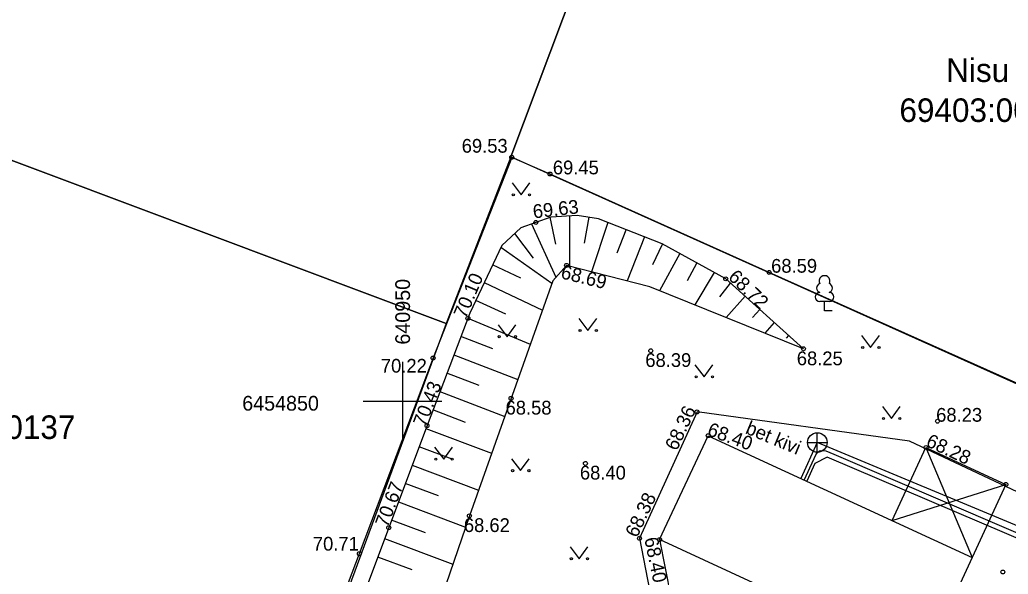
# Model space of a CAD drawing. Extents: x 640554 to 641014, y 6454407 to 6455050.
# Drawn here: x 640930.5 to 640980.9, y 6454841.2 to 6454869.4 of the extents above; entities that cross this region are included whole.
import ezdxf

# ---------------------------------------------------------------- set-up
doc = ezdxf.new("R2010")
doc.units = 0
for name, color, linetype in [('AED', 7, 'Continuous'), ('Default', 7, 'Continuous'), ('HALJASTUS', 7, 'Continuous'), ('HOONE', 7, 'Continuous'), ('KKAEV', 7, 'Continuous'), ('KORGUS-EH2000', 7, 'Continuous'), ('KTRASS', 7, 'Continuous'), ('MPKAABEL', 7, 'Continuous'), ('PIIR', 7, 'Continuous'), ('PUU', 7, 'Continuous'), ('RELJEEF', 7, 'Continuous'), ('TEE', 7, 'Continuous'), ('VORK', 7, 'Continuous'), ('VTRASS', 7, 'Continuous')]:
    doc.layers.add(name, color=color, linetype=linetype)

# ---------------------------------------------------------------- blocks, each defined once
blk = doc.blocks.new('VKORIS')
at = {"layer": 'Default'}
for p, q in [((0, 400), (0, -400)), ((-400, 0), (400, 0))]:
    blk.add_line(p, q, dxfattribs=at)
blk = doc.blocks.new('KAKAEV_37')
at = {"layer": 'KKAEV'}
for p, q in [((-1, 0), (1, 0)), ((0, -1), (0, 1))]:
    blk.add_line(p, q, dxfattribs=at)
blk.add_circle((0, 0), 1, dxfattribs=at)

msp = doc.modelspace()

# ---------------------------------------------------------------- linework, layer by layer
at = {"layer": 'AED'}
for points in [[(640955.57, 6454862.42), (640951.56, 6454852.2), (640947.8, 6454842.23), (640944.24, 6454832.87), (640941.87, 6454826.79), (640937.39, 6454814.5), (640932.22, 6454800.11)], [(640987.72, 6454842.37), (640990.03, 6454841.32), (640992.28, 6454845.84), (640981.87, 6454850.67), (640968.69, 6454856.56), (640957.52, 6454861.57), (640955.57, 6454862.42)]]:
    msp.add_lwpolyline(points, dxfattribs=at)
at = {"layer": 'HALJASTUS'}
for p, q in [((640955.585, 6454861.114), (640956.049, 6454860.508)), ((640956.049, 6454860.508), (640956.494, 6454861.114)), ((640954.869, 6454853.889), (640955.332, 6454853.282)), ((640955.332, 6454853.282), (640955.778, 6454853.889)), ((640958.991, 6454854.206), (640959.454, 6454853.6)), ((640959.454, 6454853.6), (640959.9, 6454854.206)), ((640973.397, 6454853.341), (640973.86, 6454852.734)), ((640973.86, 6454852.734), (640974.306, 6454853.341)), ((640964.909, 6454851.845), (640965.372, 6454851.238)), ((640965.372, 6454851.238), (640965.818, 6454851.845)), ((640974.458, 6454849.722), (640974.921, 6454849.115)), ((640974.921, 6454849.115), (640975.367, 6454849.722)), ((640951.638, 6454847.655), (640952.102, 6454847.049)), ((640952.102, 6454847.049), (640952.547, 6454847.655)), ((640955.553, 6454847.067), (640956.016, 6454846.461)), ((640956.016, 6454846.461), (640956.462, 6454847.067)), ((640958.543, 6454842.579), (640959.006, 6454841.973)), ((640959.006, 6454841.973), (640959.452, 6454842.579))]:
    msp.add_line(p, q, dxfattribs=at)
for centre in [(640955.648, 6454860.508), (640956.477, 6454860.508), (640954.931, 6454853.282), (640955.76, 6454853.282), (640959.053, 6454853.6), (640959.882, 6454853.6), (640973.459, 6454852.734), (640974.288, 6454852.734), (640964.971, 6454851.238), (640965.8, 6454851.238), (640974.52, 6454849.115), (640975.349, 6454849.115), (640951.701, 6454847.049), (640952.53, 6454847.049), (640955.615, 6454846.461), (640956.444, 6454846.461), (640958.605, 6454841.973), (640959.434, 6454841.973)]:
    msp.add_circle(centre, 0.055, dxfattribs=at)
at = {"layer": 'HOONE'}
for p, q in [((640976.679, 6454847.641), (640979.036, 6454842.03)), ((640974.958, 6454843.914), (640980.757, 6454845.759)), ((640963.104, 6454842.947), (640965.267, 6454832.112))]:
    msp.add_line(p, q, dxfattribs=at)
msp.add_lwpolyline([(640965.587, 6454848.243), (640979.036, 6454842.03), (640972.842, 6454828.607), (640965.267, 6454832.112), (640969.012, 6454840.218), (640963.104, 6454842.947)], close=True, dxfattribs=at)
msp.add_lwpolyline([(640974.958, 6454843.914), (640976.679, 6454847.641), (640980.757, 6454845.759), (640979.036, 6454842.03)], dxfattribs=at)
at = {"layer": 'KORGUS-EH2000'}
for centre in [(640955.57, 6454862.42), (640957.52, 6454861.57), (640956.797, 6454859.107), (640958.363, 6454856.917), (640966.475, 6454856.231), (640968.69, 6454856.56), (640953.336, 6454854.222), (640951.56, 6454852.2), (640962.657, 6454852.566), (640970.44, 6454852.67), (640955.534, 6454850.142), (640965.013, 6454849.452), (640951.25, 6454848.754), (640977.27, 6454848.98), (640965.587, 6454848.243), (640976.679, 6454847.641), (640959.323, 6454846.83), (640980.757, 6454845.759), (640953.41, 6454844.158), (640949.3, 6454843.556), (640962.081, 6454843.016), (640963.104, 6454842.947), (640947.8, 6454842.23), (640980.6, 6454841.3)]:
    msp.add_circle(centre, 0.1, dxfattribs=at)
at = {"layer": 'KTRASS'}
for p, q in [((640971.144, 6454847.895), (640970.299, 6454846.066)), ((640989.398, 6454840.285), (640971.144, 6454847.895))]:
    msp.add_line(p, q, dxfattribs=at)
at = {"layer": 'MPKAABEL'}
msp.add_lwpolyline([(640978.602, 6454817.328), (640982.508, 6454840.39), (640982.081, 6454842.706), (640971.641, 6454847.153), (640971.023, 6454846.82), (640970.609, 6454845.923)], dxfattribs=at)
at = {"layer": 'PIIR'}
for points in [[(640999.41, 6454869.38), (641000.54, 6454863.75), (640992.12, 6454846.02), (640955.53, 6454862.44), (640962.18, 6454880.16), (640968.56, 6454897.18)], [(640911.95, 6454869.07), (640920.55, 6454895.76), (640962.18, 6454880.16), (640955.53, 6454862.44), (640952.23, 6454853.96)], [(640911.95, 6454869.07), (640920.55, 6454895.76), (640962.18, 6454880.16), (640955.53, 6454862.44), (640952.23, 6454853.96)], [(640902.82, 6454841.42), (640911.95, 6454869.07), (640952.23, 6454853.96), (640944.4, 6454832.73), (640942.16, 6454826.69)], [(640902.82, 6454841.42), (640911.95, 6454869.07), (640952.23, 6454853.96), (640944.4, 6454832.73), (640942.16, 6454826.69)]]:
    msp.add_lwpolyline(points, close=True, dxfattribs=at)
at = {"layer": 'PUU'}
for p, q in [((640971.753, 6454855.07), (640971.273, 6454855.07)), ((640971.513, 6454854.595), (640971.513, 6454855.07)), ((640971.893, 6454854.595), (640971.513, 6454854.595))]:
    msp.add_line(p, q, dxfattribs=at)
for centre, radius, start, end in [((640971.513, 6454856.115), 0.277, 332.5799, 207.4201), ((640971.343, 6454855.767), 0.233, 109.0217, 253.1415), ((640971.683, 6454855.767), 0.233, 286.8508, 70.9859), ((640971.275, 6454855.307), 0.238, 90.0016, 269.3953), ((640971.75, 6454855.307), 0.238, 270.6047, 89.9984)]:
    msp.add_arc(centre, radius, start, end, dxfattribs=at)
at = {"layer": 'RELJEEF'}
for p, q in [((640957.812, 6454857.996), (640957.522, 6454859.367)), ((640958.518, 6454859.44), (640958.517, 6454856.878)), ((640959.28, 6454858.053), (640959.509, 6454859.366)), ((640956.581, 6454859.03), (640957.822, 6454856.31)), ((640960.467, 6454859.099), (640959.629, 6454856.592)), ((640956.677, 6454857.292), (640955.727, 6454858.549)), ((640960.936, 6454857.554), (640961.398, 6454858.734)), ((640962.329, 6454858.369), (640961.445, 6454856.126)), ((640955.021, 6454857.849), (640957.619, 6454856.015)), ((640962.767, 6454856.956), (640963.259, 6454858)), ((640964.135, 6454857.518), (640963.096, 6454855.629)), ((640956.032, 6454856.268), (640954.595, 6454856.944)), ((640964.521, 6454856.145), (640965.011, 6454857.036)), ((640965.887, 6454856.554), (640964.897, 6454854.904)), ((640954.169, 6454856.04), (640957.133, 6454854.644)), ((640966.18, 6454855.308), (640966.72, 6454856.011)), ((640967.464, 6454855.343), (640966.492, 6454854.261)), ((640955.276, 6454854.432), (640953.743, 6454855.135)), ((640967.844, 6454854.269), (640968.208, 6454854.675)), ((640953.336, 6454854.222), (640956.516, 6454852.907)), ((640968.952, 6454854.006), (640968.466, 6454853.465)), ((640969.575, 6454853.203), (640969.696, 6454853.338)), ((640954.597, 6454852.671), (640952.98, 6454853.288)), ((640952.623, 6454852.354), (640955.879, 6454851.111)), ((640970.44, 6454852.67), (640970.44, 6454852.67)), ((640953.905, 6454850.794), (640952.267, 6454851.419)), ((640951.91, 6454850.485), (640955.209, 6454849.226)), ((640953.215, 6454848.918), (640951.554, 6454849.551)), ((640951.198, 6454848.616), (640954.544, 6454847.352)), ((640952.53, 6454847.049), (640950.847, 6454847.68)), ((640950.496, 6454846.744), (640953.878, 6454845.475)), ((640951.844, 6454845.17), (640950.144, 6454845.807)), ((640949.793, 6454844.871), (640953.215, 6454843.587)), ((640951.167, 6454843.288), (640949.442, 6454843.935)), ((640949.091, 6454842.998), (640952.569, 6454841.694)), ((640950.492, 6454841.404), (640948.739, 6454842.062))]:
    msp.add_line(p, q, dxfattribs=at)
for points in [[(640970.44, 6454852.67), (640966.475, 6454856.231), (640963.231, 6454858.015), (640959.987, 6454859.287), (640958.911, 6454859.465), (640957.556, 6454859.378), (640956.038, 6454858.836), (640955.062, 6454857.936), (640953.433, 6454854.475), (640951.25, 6454848.754), (640947.35, 6454838.358), (640946.732, 6454836.113), (640946.851, 6454834.648), (640946.901, 6454833.937), (640947.833, 6454832.472), (640951.454, 6454830.541), (640964.261, 6454824.571), (640973.28, 6454821.17)], [(640970.44, 6454852.67), (640962.603, 6454855.828), (640958.363, 6454856.917), (640957.658, 6454856.125), (640953.41, 6454844.158), (640951.028, 6454837.181), (640950.757, 6454835.663), (640951.949, 6454834.654), (640959.415, 6454829.75), (640973.28, 6454821.17)]]:
    msp.add_lwpolyline(points, dxfattribs=at)
at = {"layer": 'TEE'}
msp.add_lwpolyline([(640987.72, 6454842.37), (640975.843, 6454847.969), (640965.013, 6454849.452), (640962.27, 6454843.43), (640962.081, 6454843.016), (640964.08, 6454832.67), (640964.309, 6454831.487), (640964.85, 6454831.23), (640972.39, 6454827.74), (640973.289, 6454827.324), (640973.72, 6454828.22), (640977.217, 6454835.789), (640978.079, 6454835.39), (640979.303, 6454838.04), (640979.952, 6454838.687), (640980.831, 6454839.173), (640981.735, 6454839.272), (640982.438, 6454839.22), (640983.086, 6454838.942), (640985.56, 6454837.74)], dxfattribs=at)
at = {"layer": 'VTRASS'}
msp.add_lwpolyline([(640989.21, 6454839.898), (640972.01, 6454847.278), (640971.601, 6454847.454), (640971.294, 6454847.462), (640971.08, 6454847.318), (640970.752, 6454846.591), (640970.472, 6454845.987)], dxfattribs=at)

# ---------------------------------------------------------------- block references
at = {"layer": 'KKAEV', "xscale": 0.5, "yscale": 0.5}
msp.add_blockref('KAKAEV_37', (640971.144, 6454847.895), dxfattribs=at)
at = {"layer": 'VORK', "xscale": 0.005, "yscale": 0.005}
msp.add_blockref('VKORIS', (640950, 6454850), dxfattribs=at)
msp.add_blockref('VKORIS', (640950, 6454850), dxfattribs=at)

# ---------------------------------------------------------------- texts
at = {"layer": 'KORGUS-EH2000'}
for s, p in [(' 69.53', (640952.759, 6454862.657)), (' 69.45', (640957.404, 6454861.554)), (' 68.59', (640968.53, 6454856.544)), (' 68.39', (640962.117, 6454851.743)), (' 68.25', (640969.838, 6454851.83)), (' 70.22', (640948.638, 6454851.453)), (' 68.58', (640954.994, 6454849.319)), (' 68.23', (640976.941, 6454848.953)), (' 68.40', (640958.783, 6454846.008)), (' 68.62', (640952.87, 6454843.335)), (' 70.71', (640945.172, 6454842.388))]:
    msp.add_text(s, height=0.7, dxfattribs=at).set_placement(p)
for s, rotation, p in [(' 69.63', 6.524, (640956.426, 6454859.278)), (' 68.69', 346.0235, (640957.777, 6454856.33)), (' 70.10', 67.0246, (640953.12, 6454853.933)), (' 68.72', 315.8908, (640966.373, 6454856.451)), (' 70.43', 68.8808, (640951.073, 6454848.411)), (' 68.36', 64.7651, (640963.868, 6454847.196)), (' 68.40', 339.7794, (640965.243, 6454848.373)), (' 68.28', 335.0956, (640976.398, 6454847.842)), (' 70.67', 69.2813, (640949.146, 6454843.29)), (' 68.38', 64.7356, (640961.844, 6454842.774)), (' 68.40', 281.7755, (640962.269, 6454843.253))]:
    msp.add_text(s, height=0.7, rotation=rotation, dxfattribs=at).set_placement(p)
at = {"layer": 'PIIR'}
for s, p in [('Nisu tn 1', (640977.714, 6454866.259)), ('69403:004:0125', (640975.329, 6454864.223)), ('69403:004:0137', (640921.728, 6454848.075)), ('69403:004:0137', (640921.728, 6454848.075))]:
    msp.add_text(s, height=1.2, dxfattribs=at).set_placement(p)
at = {"layer": 'TEE'}
msp.add_text('bet kivi', height=0.7, rotation=337.374, dxfattribs=at).set_placement((640967.433, 6454848.376))
at = {"layer": 'VORK'}
msp.add_text('640950', height=0.75, rotation=90, dxfattribs=at).set_placement((640950.384, 6454852.882))
msp.add_text('640950', height=0.75, rotation=90, dxfattribs=at).set_placement((640950.384, 6454852.882))
msp.add_text('6454850', height=0.75, dxfattribs=at).set_placement((640941.834, 6454849.519))

doc.saveas('drawing.dxf')
